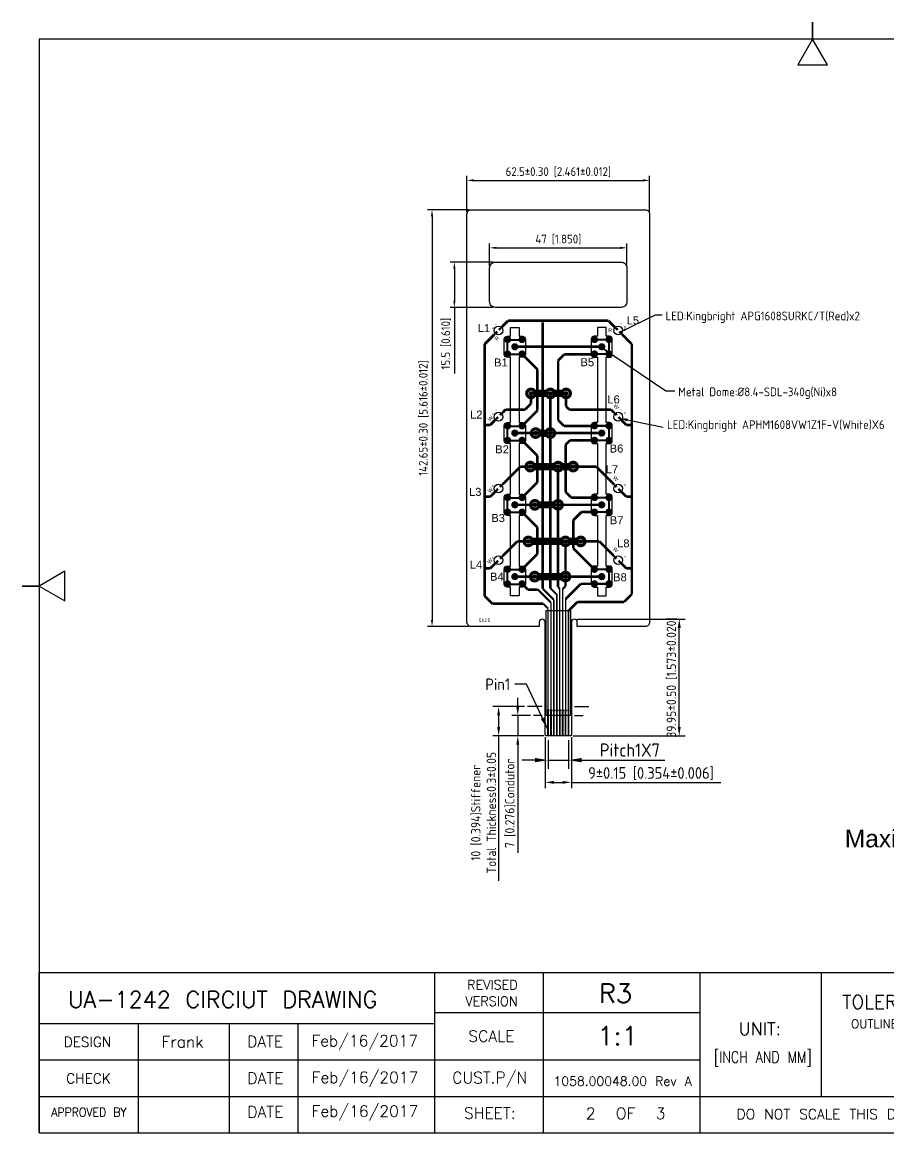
# Model space of a CAD drawing. Extents: x -2724 to 1562, y -166 to 302.
# Drawn here: x 1021.1 to 1317.6, y -166.2 to 213.8 of the extents above; entities that cross this region are included whole.
import ezdxf
from ezdxf.enums import TextEntityAlignment as Align

# ---------------------------------------------------------------- set-up
doc = ezdxf.new("R2010")
doc.units = 0
doc.header["$LTSCALE"] = 0.25
doc.layers.get('0').update_dxf_attribs({"linetype": 'CONTINUOUS'})
doc.layers.get('Defpoints').update_dxf_attribs({"linetype": 'CONTINUOUS'})
for name, color, linetype in [('DIM', 6, 'CONTINUOUS'), ('Lower-Carbon', 3, 'CONTINUOUS'), ('Lower-Circuit', 1, 'CONTINUOUS'), ('lower-insulation', 172, 'CONTINUOUS'), ('Lower-Jump AG', 6, 'CONTINUOUS'), ('Lower-Jump Insulation', 5, 'CONTINUOUS'), ('MAIN', 7, 'CONTINUOUS'), ('Spacer', 42, 'CONTINUOUS')]:
    doc.layers.add(name, color=color, linetype=linetype)
doc.styles.add('S1', font='txt.shx', dxfattribs={"bigfont": 'bigfont.shx'})
doc.styles.add('S2', font='arial.ttf')
doc.styles.get("Standard").update_dxf_attribs({"font": 'ISOCP'})
doc.dimstyles.new('ISO-25_WS', dxfattribs={"dimtxt": 2.5, "dimasz": 2.5, "dimexe": 1.25, "dimexo": 0.625, "dimtad": 1, "dimdec": 4, "dimdsep": 46, "dimtxsty": 'Standard', "dimcen": 2.5, "dimadec": 0, "dimazin": 0, "dimtfac": 1, "dimtdec": 4, "dimtmove": 0, "dimatfit": 3, "dimfxl": 0, "dimtolj": 1, "dimtzin": 0, "dimarcsym": 0})

# ---------------------------------------------------------------- blocks, each defined once
blk = doc.blocks.new('T12-1')
at = {"const_width": 1.75}
for points in [[(-4.15, 2.92, 1), (-2.92, 4.15, 1)], [(-0.62, -0.62, 1), (0.62, 0.62, 1)], [(2.92, 2.92, 1), (4.15, 4.15, 1)], [(-4.15, -4.15, 1), (-2.92, -2.92, 1)], [(2.92, -4.15, 1), (4.15, -2.92, 1)]]:
    blk.add_lwpolyline(points, format="xyb", close=True, dxfattribs=at)
blk = doc.blocks.new('*D1')
at = {"layer": 'Defpoints', "color": 0}
for p in [(1195.99, -23.38), (1190.65, -30.38), (1200.51, -30.38)]:
    blk.add_point(p, dxfattribs=at)
at = {"layer": 'DIM', "color": 0, "lineweight": -2}
for p, q in [((1190.65, -20.38), (1190.65, -17.38)), ((1194.99, -23.38), (1188.65, -23.38)), ((1190.65, -23.38), (1190.65, -30.38)), ((1199.51, -30.38), (1188.65, -30.38)), ((1190.65, -33.38), (1190.65, -70.41))]:
    blk.add_line(p, q, dxfattribs=at)
at = {"layer": 'DIM', "color": 0}
for points in [[(1190.15, -20.38), (1191.15, -20.38), (1190.65, -23.38)], [(1190.15, -33.38), (1191.15, -33.38), (1190.65, -30.38)]]:
    blk.add_solid(points, dxfattribs=at)
at = {"layer": 'DIM', "color": 0, "insert": (1188.09, -53.45), "char_height": 3.2, "attachment_point": 5, "rotation": 90}
blk.add_mtext('\\A1;7 [0.276]{\\Fisocp.shx|c1;Condut}or', dxfattribs=at)
blk = doc.blocks.new('*D2')
at = {"layer": 'Defpoints', "color": 0}
for p in [(1184.1, -20.38), (1193.99, -20.38), (1200.51, -30.38)]:
    blk.add_point(p, dxfattribs=at)
at = {"layer": 'DIM', "color": 0, "lineweight": -2}
for p, q in [((1192.99, -20.38), (1182.1, -20.38)), ((1184.1, -23.38), (1184.1, -27.38)), ((1199.51, -30.38), (1182.1, -30.38)), ((1184.1, -30.38), (1184.1, -79.96))]:
    blk.add_line(p, q, dxfattribs=at)
at = {"layer": 'DIM', "color": 0}
for points in [[(1183.6, -23.38), (1184.6, -23.38), (1184.1, -20.38)], [(1183.6, -27.38), (1184.6, -27.38), (1184.1, -30.38)]]:
    blk.add_solid(points, dxfattribs=at)
at = {"layer": 'DIM', "color": 0, "insert": (1178.95, -56.68), "char_height": 3.2, "attachment_point": 5, "rotation": 90}
blk.add_mtext('\\A1;10 [0.394]Stiffener\\PTotal Thickness0.3%%p0.05', dxfattribs=at)
blk = doc.blocks.new('*D3')
at = {"layer": 'Defpoints', "color": 0}
for p in [(1201, -30.36), (1208, -30.36), (1208, -38.68)]:
    blk.add_point(p, dxfattribs=at)
at = {"layer": 'DIM', "color": 0, "lineweight": -2}
for p, q in [((1201, -31.86), (1201, -41.68)), ((1208, -31.86), (1208, -41.68)), ((1196.5, -38.68), (1192, -38.68)), ((1201, -38.68), (1208, -38.68)), ((1212.5, -38.68), (1241, -38.68))]:
    blk.add_line(p, q, dxfattribs=at)
at = {"layer": 'DIM', "color": 0}
for points in [[(1196.5, -37.93), (1196.5, -39.43), (1201, -38.68)], [(1212.5, -37.93), (1212.5, -39.43), (1208, -38.68)]]:
    blk.add_solid(points, dxfattribs=at)
at = {"layer": 'DIM', "color": 0, "insert": (1229, -35.23), "char_height": 4.5, "attachment_point": 5}
blk.add_mtext('\\A1;{\\Fisocp.shx|c1;Pitch1X}7', dxfattribs=at)
blk = doc.blocks.new('*D4')
at = {"layer": 'Defpoints', "color": 0}
for p in [(1200.01, -29.88), (1209.01, -29.88), (1209.01, -46.28)]:
    blk.add_point(p, dxfattribs=at)
at = {"layer": 'DIM', "color": 0, "lineweight": -2}
for p, q in [((1200.01, -30.88), (1200.01, -48.28)), ((1209.01, -30.88), (1209.01, -48.28)), ((1203.01, -46.28), (1206.01, -46.28)), ((1209.01, -46.28), (1260.09, -46.28))]:
    blk.add_line(p, q, dxfattribs=at)
at = {"layer": 'DIM', "color": 0}
for points in [[(1203.01, -45.78), (1203.01, -46.78), (1200.01, -46.28)], [(1206.01, -45.78), (1206.01, -46.78), (1209.01, -46.28)]]:
    blk.add_solid(points, dxfattribs=at)
at = {"layer": 'DIM', "color": 0, "insert": (1236.21, -43.28), "char_height": 4, "attachment_point": 5}
blk.add_mtext('\\A1;9±0.15 [0.354±0.006]', dxfattribs=at)
blk = doc.blocks.new('*D5')
at = {"layer": 'Defpoints', "color": 0}
for p in [(1235.76, 159.7), (1173.26, 148.16), (1235.76, 148.16)]:
    blk.add_point(p, dxfattribs=at)
at = {"layer": 'DIM', "color": 0, "lineweight": -2}
for p, q in [((1173.26, 148.91), (1173.26, 161.2)), ((1175.51, 159.7), (1233.51, 159.7)), ((1235.76, 148.91), (1235.76, 161.2))]:
    blk.add_line(p, q, dxfattribs=at)
at = {"layer": 'DIM', "color": 0}
for points in [[(1175.51, 160.08), (1175.51, 159.33), (1173.26, 159.7)], [(1233.51, 160.08), (1233.51, 159.33), (1235.76, 159.7)]]:
    blk.add_solid(points, dxfattribs=at)
at = {"layer": 'DIM', "color": 0, "insert": (1204.51, 162.55), "char_height": 3, "attachment_point": 5}
blk.add_mtext('\\A1;62.5±0.30 [2.461±0.012]', dxfattribs=at)
blk = doc.blocks.new('*D6')
at = {"layer": 'Defpoints', "color": 0}
for p in [(1174.76, 149.66), (1161.31, 7.01), (1174.76, 7.01)]:
    blk.add_point(p, dxfattribs=at)
at = {"layer": 'DIM', "color": 0, "lineweight": -2}
for p, q in [((1174.01, 149.66), (1159.81, 149.66)), ((1161.31, 147.41), (1161.31, 9.26)), ((1174.01, 7.01), (1159.81, 7.01))]:
    blk.add_line(p, q, dxfattribs=at)
at = {"layer": 'DIM', "color": 0}
for points in [[(1160.94, 147.41), (1161.69, 147.41), (1161.31, 149.66)], [(1160.94, 9.26), (1161.69, 9.26), (1161.31, 7.01)]]:
    blk.add_solid(points, dxfattribs=at)
at = {"layer": 'DIM', "color": 0, "insert": (1158.46, 78.34), "char_height": 3, "attachment_point": 5, "rotation": 90}
blk.add_mtext('\\A1;142.65±0.30 [5.616±0.012]', dxfattribs=at)
blk = doc.blocks.new('*D7')
at = {"layer": 'Defpoints', "color": 0}
for p in [(1228.01, 136.61), (1181.01, 129.74), (1228.01, 129.74)]:
    blk.add_point(p, dxfattribs=at)
at = {"layer": 'DIM', "color": 0, "lineweight": -2}
for p, q in [((1181.01, 130.49), (1181.01, 138.11)), ((1228.01, 130.49), (1228.01, 138.11)), ((1183.26, 136.61), (1225.76, 136.61))]:
    blk.add_line(p, q, dxfattribs=at)
at = {"layer": 'DIM', "color": 0}
for points in [[(1183.26, 136.99), (1183.26, 136.24), (1181.01, 136.61)], [(1225.76, 136.99), (1225.76, 136.24), (1228.01, 136.61)]]:
    blk.add_solid(points, dxfattribs=at)
at = {"layer": 'DIM', "color": 0, "insert": (1204.51, 139.46), "char_height": 3, "attachment_point": 5}
blk.add_mtext('\\A1;47 [1.850]', dxfattribs=at)
blk = doc.blocks.new('*D8')
at = {"layer": 'Defpoints', "color": 0}
for p in [(1183.01, 131.74), (1168.97, 116.24), (1183.01, 116.24)]:
    blk.add_point(p, dxfattribs=at)
at = {"layer": 'DIM', "color": 0, "lineweight": -2}
for p, q in [((1182.26, 131.74), (1167.47, 131.74)), ((1168.97, 129.49), (1168.97, 118.49)), ((1182.26, 116.24), (1167.47, 116.24)), ((1168.97, 116.24), (1168.97, 93.59))]:
    blk.add_line(p, q, dxfattribs=at)
at = {"layer": 'DIM', "color": 0}
for points in [[(1168.59, 129.49), (1169.34, 129.49), (1168.97, 131.74)], [(1168.59, 118.49), (1169.34, 118.49), (1168.97, 116.24)]]:
    blk.add_solid(points, dxfattribs=at)
at = {"layer": 'DIM', "color": 0, "insert": (1166.12, 103.79), "char_height": 3, "attachment_point": 5, "rotation": 90}
blk.add_mtext('\\A1;15.5 [0.610]', dxfattribs=at)
blk = doc.blocks.new('*D9')
at = {"layer": 'Defpoints', "color": 0}
for p in [(1210.01, 9.57), (1245.9, 9.57), (1208.51, -30.38)]:
    blk.add_point(p, dxfattribs=at)
at = {"layer": 'DIM', "color": 0, "lineweight": -2}
for p, q in [((1211.01, 9.57), (1247.9, 9.57)), ((1245.9, -27.38), (1245.9, 6.57)), ((1209.51, -30.38), (1247.9, -30.38))]:
    blk.add_line(p, q, dxfattribs=at)
at = {"layer": 'DIM', "color": 0}
for points in [[(1245.4, 6.57), (1246.4, 6.57), (1245.9, 9.57)], [(1245.4, -27.38), (1246.4, -27.38), (1245.9, -30.38)]]:
    blk.add_solid(points, dxfattribs=at)
at = {"layer": 'DIM', "color": 0, "insert": (1243.34, -10.4), "char_height": 3.2, "attachment_point": 5, "rotation": 90}
blk.add_mtext('\\A1;39.95±0.50 [1.573±0.020]', dxfattribs=at)

msp = doc.modelspace()

# ---------------------------------------------------------------- linework, layer by layer
for points in [[(1291.514, 207.997), (1291.514, 207.997), (1291.514, 213.817), (1291.514, 207.997)], [(1026.926, 207.97), (1026.926, -166.195), (1556.102, -166.195), (1556.102, 207.97)], [(1286.427, 199.185), (1296.602, 199.185), (1291.514, 207.997)], [(1035.738, 15.8), (1035.738, 25.975), (1026.926, 20.887)], [(1026.926, 20.887), (1026.926, 20.887), (1021.107, 20.887), (1026.926, 20.887)], [(1026.926, -166.195), (1026.926, -111.317)]]:
    msp.add_lwpolyline(points, close=True)
for points in [[(1026.926, -166.195), (1026.926, -111.317), (1556.102, -111.317)], [(1162.12, -111.317), (1162.12, -166.195)], [(1199.419, -166.195), (1199.419, -111.317)], [(1253.086, -166.195), (1253.086, -111.317)], [(1294.496, -111.317), (1294.496, -153.723)], [(1162.12, -125.037), (1253.086, -125.037)], [(1026.926, -128.778), (1162.12, -128.778)], [(1060.913, -166.195), (1060.913, -128.778)], [(1091.948, -128.778), (1091.948, -166.195)], [(1115.367, -128.778), (1115.367, -166.195)], [(1026.926, -141.251), (1253.086, -141.251)], [(1026.926, -153.723), (1355.015, -153.723)]]:
    msp.add_lwpolyline(points)
at = {"layer": 'Lower-Carbon', "const_width": 0.6}
for points in [[(1201.003, -21.825, 1), (1201.003, -21.525, 1)], [(1202.003, -21.825, 1), (1202.003, -21.525, 1)], [(1203.003, -21.825, 1), (1203.003, -21.525, 1)], [(1204.003, -21.825, 1), (1204.003, -21.525, 1)], [(1205.003, -21.825, 1), (1205.003, -21.525, 1)], [(1206.003, -21.825, 1), (1206.003, -21.525, 1)], [(1207.003, -21.825, 1), (1207.003, -21.525, 1)], [(1208.003, -21.825, 1), (1208.003, -21.525, 1)]]:
    msp.add_lwpolyline(points, format="xyb", close=True, dxfattribs=at)
for points in [[(1201.003, -30.375), (1201.003, -21.675)], [(1202.003, -30.375), (1202.003, -21.675)], [(1203.003, -30.375), (1203.003, -21.675)], [(1204.003, -30.375), (1204.003, -21.675)], [(1205.003, -30.375), (1205.003, -21.675)], [(1206.003, -30.375), (1206.003, -21.675)], [(1207.003, -30.375), (1207.003, -21.675)], [(1208.003, -30.375), (1208.003, -21.675)]]:
    msp.add_lwpolyline(points, dxfattribs=at)
at = {"layer": 'Lower-Circuit'}
for points in [[(1184.712, 109.039, 0.5, 0.9, 0), (1185.419, 109.746, 0.9, 0.9, 0), (1187.333, 111.66, 0.9, 0.9, 0)], [(1224.303, 109.039, 0.5, 0.9, 0), (1223.596, 109.746, 0.9, 0.9, 0), (1221.681, 111.66, 0.9, 0.9, 0)], [(1183.085, 107.412, 0.5, 0.9, 0), (1182.378, 106.705, 0.9, 0.9, 0), (1179.337, 103.664, 0.9, 0.9, 0)], [(1225.929, 107.412, 0.5, 0.9, 0), (1226.636, 106.705, 0.9, 0.9, 0), (1229.677, 103.665, 0.9, 0.9, 0)], [(1185.083, 79.876, 0.5, 0.9, 0), (1185.79, 80.583, 0.9, 0.9, 0), (1186.497, 81.29, 0.9, 0.9, 0)], [(1223.931, 79.876, 0.5, 0.9, 0), (1223.224, 80.583, 0.9, 0.9, 0), (1222.517, 81.29, 0.9, 0.9, 0)], [(1183.35, 78.143, 0.5, 0.9, 0), (1182.643, 77.436, 0.9, 0.9, 0), (1181.229, 76.022, 0.9, 0.9, 0)], [(1183.35, 78.143, 0.5, 0.9, 0), (1182.643, 77.436, 0.9, 0.9, 0), (1181.229, 76.022, 0.9, 0.9, 0)], [(1225.664, 78.143, 0.5, 0.9, 0), (1226.371, 77.436, 0.9, 0.9, 0), (1227.785, 76.022, 0.9, 0.9, 0)], [(1225.664, 78.143, 0.5, 0.9, 0), (1226.371, 77.436, 0.9, 0.9, 0), (1227.785, 76.022, 0.9, 0.9, 0)], [(1185.083, 55.32, 0.5, 0.9, 0), (1185.79, 56.027, 0.9, 0.9, 0), (1191.525, 61.762, 0.9, 0.9, 0)], [(1223.932, 55.32, 0.5, 0.9, 0), (1223.224, 56.027, 0.9, 0.9, 0), (1217.49, 61.762, 0.9, 0.9, 0)], [(1183.35, 53.588, 0.5, 0.9, 0), (1182.643, 52.88, 0.9, 0.9, 0), (1181.229, 51.466, 0.9, 0.9, 0)], [(1183.35, 53.588, 0.5, 0.9, 0), (1182.643, 52.88, 0.9, 0.9, 0), (1181.229, 51.466, 0.9, 0.9, 0)], [(1225.664, 53.588, 0.5, 0.9, 0), (1226.371, 52.88, 0.9, 0.9, 0), (1227.785, 51.466, 0.9, 0.9, 0)], [(1225.664, 53.588, 0.5, 0.9, 0), (1226.371, 52.88, 0.9, 0.9, 0), (1227.785, 51.466, 0.9, 0.9, 0)], [(1185.082, 30.764, 0.5, 0.9, 0), (1185.789, 31.471, 0.9, 0.9, 0), (1190.473, 36.155, 0.9, 0.9, 0)], [(1223.932, 30.764, 0.5, 0.9, 0), (1223.224, 31.471, 0.9, 0.9, 0), (1218.54, 36.155, 0.9, 0.9, 0)], [(1183.35, 29.031, 0.5, 0.9, 0), (1182.643, 28.324, 0.9, 0.9, 0), (1181.228, 26.91, 0.9, 0.9, 0)], [(1183.35, 29.031, 0.5, 0.9, 0), (1182.643, 28.324, 0.9, 0.9, 0), (1181.228, 26.91, 0.9, 0.9, 0)], [(1225.664, 29.032, 0.5, 0.9, 0), (1226.371, 28.324, 0.9, 0.9, 0), (1227.785, 26.91, 0.9, 0.9, 0)], [(1225.664, 29.032, 0.5, 0.9, 0), (1226.371, 28.324, 0.9, 0.9, 0), (1227.785, 26.91, 0.9, 0.9, 0)], [(1205.003, -30.375, 0.3, 0.3, 0), (1205.003, -28.664, 0.3, 0.5, 0), (1205.003, -23.375, 0.5, 0.5, 0), (1205.003, 19.937, 0.5, 0.5, 0)], [(1206.003, -30.375, 0.3, 0.3, 0), (1206.003, -28.664, 0.3, 0.5, 0), (1206.003, -23.375, 0.5, 0.5, 0), (1206.003, 19.843, 0.5, 0.5, 0)], [(1202.003, -30.375, 0.3, 0.3, 0), (1202.003, -28.664, 0.3, 0.5, 0), (1202.003, -23.375, 0.5, 0.5, 0), (1202.003, 15.191, 0.5, 0.5, 0)], [(1203.003, -30.375, 0.3, 0.3, 0), (1203.003, -28.664, 0.3, 0.5, 0), (1203.003, -23.375, 0.5, 0.5, 0), (1203.003, 16.171, 0.5, 0.5, 0)], [(1204.003, -30.375, 0.3, 0.3, 0), (1204.003, -28.664, 0.3, 0.5, 0), (1204.003, -23.375, 0.5, 0.5, 0), (1204.003, 17.928, 0.5, 0.5, 0)], [(1207.003, -30.375, 0.3, 0.3, 0), (1207.003, -28.664, 0.3, 0.5, 0), (1207.003, -23.375, 0.5, 0.5, 0), (1207.003, 16.401, 0.5, 0.5, 0)], [(1201.003, -30.375, 0.3, 0.3, 0), (1201.003, -28.664, 0.3, 0.5, 0), (1201.003, -23.375, 0.5, 0.5, 0), (1201.003, 13.173, 0.5, 0.5, 0)], [(1208.003, -30.375, 0.3, 0.3, 0), (1208.003, -28.664, 0.3, 0.5, 0), (1208.003, -23.375, 0.5, 0.5, 0), (1208.003, 12.366, 0.5, 0.5, 0)]]:
    msp.add_lwpolyline(points, format="xyseb", dxfattribs=at)
for points, const_width in [([(1187.333, 111.66), (1221.681, 111.66)], 0.9), ([(1199.189, 19.984), (1199.189, 111.16)], 0.9), ([(1179.337, 17.503), (1179.337, 103.664)], 0.9), ([(1191.981, 100.163), (1187.038, 100.163), (1187.038, 105.106), (1191.981, 105.106)], 0.7), ([(1189.638, 102.763), (1219.376, 102.763)], 0.9), ([(1216.905, 105.234), (1221.848, 105.234), (1221.848, 100.291), (1216.905, 100.291)], 0.7), ([(1229.677, 18.149), (1229.677, 103.664)], 0.9), ([(1192.109, 100.291), (1197.389, 95.011)], 0.9), ([(1206.578, 100.163), (1204.462, 98.046)], 0.9), ([(1216.776, 100.163), (1206.578, 100.163)], 0.9), ([(1197.389, 80.98), (1197.389, 95.011)], 0.9), ([(1204.462, 98.046), (1204.462, 77.67)], 0.9), ([(1195.173, 83.27), (1193.193, 81.29)], 0.9), ([(1195.173, 86.806), (1195.173, 83.27)], 0.9), ([(1201.805, 20.126), (1201.805, 86.795)], 0.9), ([(1207.189, 86.795), (1207.189, 82.337)], 0.9), ([(1193.193, 81.29), (1186.497, 81.29)], 0.9), ([(1192.109, 75.7), (1197.389, 80.98)], 0.9), ([(1207.189, 82.337), (1208.236, 81.29)], 0.9), ([(1222.517, 81.29), (1208.236, 81.29)], 0.9), ([(1181.229, 76.022), (1179.337, 76.022)], 0.9), ([(1204.462, 77.67), (1206.432, 75.7)], 0.9), ([(1216.905, 75.7), (1206.432, 75.7)], 0.9), ([(1216.905, 75.7), (1221.848, 75.7), (1221.848, 70.757), (1216.905, 70.757)], 0.7), ([(1227.785, 76.022), (1229.677, 76.022)], 0.9), ([(1191.981, 70.629), (1187.038, 70.629), (1187.038, 75.571), (1191.981, 75.571)], 0.7), ([(1189.638, 73.229), (1196.742, 73.229)], 0.9), ([(1219.376, 73.229), (1201.805, 73.229)], 0.9), ([(1192.109, 70.757), (1197.389, 65.477)], 0.9), ([(1208.531, 70.757), (1206.988, 69.215)], 0.9), ([(1206.988, 53.022), (1206.988, 69.215)], 0.9), ([(1216.905, 70.757), (1208.531, 70.757)], 0.9), ([(1197.389, 56.424), (1197.389, 65.477)], 0.9), ([(1194.912, 61.762), (1191.525, 61.762)], 0.9), ([(1204.432, 20.508), (1204.432, 61.762)], 0.9), ([(1209.603, 61.762), (1217.49, 61.762)], 0.9), ([(1192.109, 51.144), (1197.389, 56.424)], 0.9), ([(1208.936, 51.144), (1206.988, 53.092)], 0.9), ([(1181.229, 51.466), (1179.176, 51.466)], 0.9), ([(1191.981, 46.073), (1187.038, 46.073), (1187.038, 51.016), (1191.981, 51.016)], 0.7), ([(1216.905, 51.144), (1208.936, 51.144)], 0.9), ([(1216.905, 51.144), (1221.848, 51.144), (1221.848, 46.201), (1216.905, 46.201)], 0.7), ([(1227.785, 51.466), (1229.837, 51.466)], 0.9), ([(1189.638, 48.673), (1196.494, 48.673)], 0.9), ([(1192.109, 46.201), (1197.389, 40.921)], 0.9), ([(1204.432, 48.673), (1219.949, 48.673)], 0.9), ([(1209.609, 43.389), (1212.421, 46.201)], 0.9), ([(1216.905, 46.201), (1212.421, 46.201)], 0.9), ([(1209.609, 43.389), (1209.609, 33.884)], 0.9), ([(1197.389, 31.868), (1197.389, 40.921)], 0.9), ([(1194.274, 36.155), (1190.473, 36.155)], 0.9), ([(1206.975, 20.815), (1206.975, 36.155)], 0.9), ([(1216.905, 26.588), (1209.609, 33.884)], 0.9), ([(1212.181, 36.155), (1218.54, 36.155)], 0.9), ([(1191.981, 26.459), (1197.389, 31.868)], 0.9), ([(1181.228, 26.91), (1179.235, 26.91)], 0.9), ([(1191.981, 21.517), (1187.038, 21.517), (1187.038, 26.459), (1191.981, 26.459)], 0.7), ([(1216.905, 26.588), (1221.848, 26.588), (1221.848, 21.645), (1216.905, 21.645)], 0.7), ([(1227.785, 26.91), (1229.778, 26.91)], 0.9), ([(1189.638, 24.117), (1196.427, 24.117)], 0.9), ([(1206.975, 24.117), (1219.376, 24.117)], 0.9), ([(1192.238, 21.517), (1194.06, 19.695)], 0.9), ([(1197.499, 19.695), (1194.06, 19.695)], 0.9), ([(1201.993, 15.201), (1197.499, 19.695)], 0.7), ([(1202.983, 16.191), (1199.189, 19.984)], 0.7), ([(1201.805, 20.126), (1204.078, 17.853)], 0.7), ([(1204.432, 20.508), (1205.003, 19.937)], 0.7), ([(1206.975, 20.815), (1206.003, 19.843)], 0.7), ([(1212.247, 21.645), (1207.003, 16.401)], 0.9), ([(1216.905, 21.645), (1212.247, 21.645)], 0.9), ([(1182.029, 14.81), (1179.337, 17.503)], 0.9), ([(1199.366, 14.81), (1182.029, 14.81)], 0.9), ([(1211.104, 15.467), (1208.003, 12.366)], 0.9), ([(1211.104, 15.467), (1226.995, 15.467)], 0.9), ([(1226.995, 15.467), (1229.677, 18.149)], 0.9), ([(1201.003, 13.173), (1199.366, 14.81)], 0.7)]:
    msp.add_lwpolyline(points, dxfattribs=dict(at, const_width=const_width))
at = {"layer": 'Lower-Circuit', "const_width": 0.75}
for points in [[(1195.548, 86.806, 1), (1194.798, 86.806, 1)], [(1202.18, 86.795, 1), (1201.43, 86.795, 1)], [(1207.564, 86.795, 1), (1206.814, 86.795, 1)], [(1197.117, 73.229, 1), (1196.367, 73.229, 1)], [(1202.18, 73.229, 1), (1201.43, 73.229, 1)], [(1195.287, 61.762, 1), (1194.537, 61.762, 1)], [(1204.807, 61.762, 1), (1204.057, 61.762, 1)], [(1209.978, 61.762, 1), (1209.228, 61.762, 1)], [(1196.869, 48.673, 1), (1196.119, 48.673, 1)], [(1204.807, 48.673, 1), (1204.057, 48.673, 1)], [(1194.649, 36.155, 1), (1193.899, 36.155, 1)], [(1207.35, 36.155, 1), (1206.6, 36.155, 1)], [(1212.556, 36.155, 1), (1211.806, 36.155, 1)], [(1196.802, 24.117, 1), (1196.052, 24.117, 1)], [(1207.35, 24.117, 1), (1206.6, 24.117, 1)]]:
    msp.add_lwpolyline(points, format="xyb", close=True, dxfattribs=at)
at = {"layer": 'Lower-Circuit'}
for points in [[(1183.934, 107.695), (1183.368, 107.13), (1183.368, 108.261), (1182.802, 107.695)], [(1184.617, 109.133), (1184.052, 108.567), (1184.429, 109.322), (1183.863, 108.756)], [(1184.806, 108.944), (1184.346, 108.485), (1184.617, 109.133), (1184.158, 108.673)], [(1184.994, 108.756), (1184.429, 108.19), (1184.806, 108.944), (1184.24, 108.379)], [(1224.208, 108.944), (1224.774, 108.379), (1224.02, 108.756), (1224.586, 108.19)], [(1224.397, 109.133), (1224.857, 108.673), (1224.208, 108.944), (1224.668, 108.485)], [(1224.586, 109.322), (1225.151, 108.756), (1224.397, 109.133), (1224.963, 108.567)], [(1225.646, 108.261), (1226.212, 107.695), (1225.08, 107.695), (1225.646, 107.13)], [(1184.989, 79.97), (1184.423, 79.404), (1184.8, 80.159), (1184.234, 79.593)], [(1185.177, 79.782), (1184.717, 79.322), (1184.989, 79.97), (1184.529, 79.51)], [(1224.026, 79.97), (1224.485, 79.51), (1223.837, 79.782), (1224.297, 79.322)], [(1224.214, 80.159), (1224.78, 79.593), (1224.026, 79.97), (1224.591, 79.404)], [(1184.199, 78.426), (1183.633, 77.861), (1183.633, 78.992), (1183.068, 78.426)], [(1185.366, 79.593), (1184.8, 79.027), (1185.177, 79.782), (1184.611, 79.216)], [(1223.837, 79.782), (1224.403, 79.216), (1223.649, 79.593), (1224.214, 79.027)], [(1225.381, 78.992), (1225.947, 78.426), (1224.815, 78.426), (1225.381, 77.861)], [(1184.199, 53.87), (1183.633, 53.305), (1183.633, 54.436), (1183.068, 53.87)], [(1184.989, 55.414), (1184.423, 54.849), (1184.8, 55.603), (1184.234, 55.037)], [(1185.177, 55.226), (1184.717, 54.766), (1184.989, 55.414), (1184.529, 54.955)], [(1185.366, 55.037), (1184.8, 54.471), (1185.177, 55.226), (1184.611, 54.66)], [(1223.837, 55.226), (1224.403, 54.66), (1223.649, 55.037), (1224.214, 54.471)], [(1224.026, 55.414), (1224.485, 54.955), (1223.837, 55.226), (1224.297, 54.766)], [(1224.214, 55.603), (1224.78, 55.037), (1224.026, 55.414), (1224.591, 54.849)], [(1225.381, 54.436), (1225.947, 53.87), (1224.815, 53.87), (1225.381, 53.305)], [(1184.988, 30.858), (1184.422, 30.293), (1184.799, 31.047), (1184.234, 30.481)], [(1185.176, 30.67), (1184.717, 30.21), (1184.988, 30.858), (1184.528, 30.399)], [(1185.365, 30.481), (1184.799, 29.915), (1185.176, 30.67), (1184.611, 30.104)], [(1223.837, 30.67), (1224.403, 30.104), (1223.649, 30.481), (1224.214, 29.915)], [(1224.026, 30.858), (1224.485, 30.399), (1223.837, 30.67), (1224.297, 30.21)], [(1224.214, 31.047), (1224.78, 30.481), (1224.026, 30.858), (1224.591, 30.293)], [(1184.198, 29.314), (1183.633, 28.749), (1183.633, 29.88), (1183.067, 29.314)], [(1225.381, 29.88), (1225.947, 29.314), (1224.815, 29.314), (1225.381, 28.749)]]:
    msp.add_solid(points, dxfattribs=at)
at = {"layer": 'lower-insulation'}
msp.add_lwpolyline([(1208.707, -23.375), (1200.307, -23.375), (1200.307, 12.575), (1200.307, 12.575), (1208.707, 12.575)], close=True, dxfattribs=at)
at = {"layer": 'Lower-Jump AG', "const_width": 0.75}
for points in [[(1195.548, 86.806, 1), (1194.798, 86.806, 1)], [(1202.18, 86.795, 1), (1201.43, 86.795, 1)], [(1207.564, 86.795, 1), (1206.814, 86.795, 1)], [(1197.117, 73.229, 1), (1196.367, 73.229, 1)], [(1202.18, 73.229, 1), (1201.43, 73.229, 1)], [(1202.18, 73.229, 1), (1201.43, 73.229, 1)], [(1195.287, 61.762, 1), (1194.537, 61.762, 1)], [(1204.807, 61.762, 1), (1204.057, 61.762, 1)], [(1209.978, 61.762, 1), (1209.228, 61.762, 1)], [(1196.869, 48.673, 1), (1196.119, 48.673, 1)], [(1204.807, 48.673, 1), (1204.057, 48.673, 1)], [(1194.649, 36.155, 1), (1193.899, 36.155, 1)], [(1207.35, 36.155, 1), (1206.6, 36.155, 1)], [(1212.556, 36.155, 1), (1211.806, 36.155, 1)], [(1196.802, 24.117, 1), (1196.052, 24.117, 1)], [(1207.35, 24.117, 1), (1206.6, 24.117, 1)]]:
    msp.add_lwpolyline(points, format="xyb", close=True, dxfattribs=at)
at = {"layer": 'Lower-Jump AG', "const_width": 0.9}
for points in [[(1207.189, 86.806), (1195.173, 86.806)], [(1196.742, 73.229), (1201.805, 73.229)], [(1194.912, 61.762), (1209.603, 61.762)], [(1196.494, 48.673), (1204.432, 48.673)], [(1194.274, 36.155), (1212.181, 36.155)], [(1196.427, 24.117), (1206.975, 24.117)]]:
    msp.add_lwpolyline(points, dxfattribs=at)
at = {"layer": 'Lower-Jump Insulation', "const_width": 1.1}
for points in [[(1196.623, 86.806, 1), (1193.723, 86.806, 1)], [(1203.255, 86.795, 1), (1200.355, 86.795, 1)], [(1208.639, 86.795, 1), (1205.739, 86.795, 1)], [(1198.192, 73.229, 1), (1195.292, 73.229, 1)], [(1203.255, 73.229, 1), (1200.355, 73.229, 1)], [(1196.362, 61.762, 1), (1193.462, 61.762, 1)], [(1205.882, 61.762, 1), (1202.982, 61.762, 1)], [(1211.053, 61.762, 1), (1208.153, 61.762, 1)], [(1197.944, 48.673, 1), (1195.044, 48.673, 1)], [(1205.882, 48.673, 1), (1202.982, 48.673, 1)], [(1195.724, 36.155, 1), (1192.824, 36.155, 1)], [(1208.425, 36.155, 1), (1205.525, 36.155, 1)], [(1213.631, 36.155, 1), (1210.731, 36.155, 1)], [(1197.877, 24.117, 1), (1194.977, 24.117, 1)], [(1208.425, 24.117, 1), (1205.525, 24.117, 1)]]:
    msp.add_lwpolyline(points, format="xyb", close=True, dxfattribs=at)
at = {"layer": 'Lower-Jump Insulation', "const_width": 2.5}
for points in [[(1196.395, 86.795), (1200.355, 86.795)], [(1203.255, 86.795), (1205.739, 86.795)], [(1198.192, 73.229), (1200.406, 73.178)], [(1195.926, 61.762), (1202.982, 61.762)], [(1205.882, 61.762), (1209.051, 61.762)], [(1197.37, 48.673), (1202.982, 48.673)], [(1195.724, 36.155), (1205.525, 36.155)], [(1208.425, 36.155), (1210.731, 36.155)], [(1197.877, 24.117), (1205.525, 24.117)]]:
    msp.add_lwpolyline(points, dxfattribs=at)
at = {"layer": 'MAIN'}
for p, q in [((1198.992, -20.375), (1193.992, -20.375)), ((1210.007, -20.375), (1215.007, -20.375)), ((1198.992, -23.375), (1195.992, -23.375)), ((1210.007, -23.375), (1213.007, -23.375))]:
    msp.add_line(p, q, dxfattribs=at)
for points in [[(1200.007, 8.575, 1), (1198.007, 8.575), (1198.007, 7.015), (1174.757, 7.015, -0.4142136), (1173.257, 8.515), (1173.257, 148.165, -0.4142136), (1174.757, 149.665), (1234.257, 149.665, -0.4142136), (1235.757, 148.165), (1235.757, 8.515, -0.4142136), (1234.257, 7.015), (1211.007, 7.015), (1211.007, 8.575, 1), (1209.007, 8.575), (1209.007, -29.875, -0.4142136), (1208.507, -30.375), (1200.507, -30.375, -0.4142136), (1200.007, -29.875)], [(1183.007, 116.236, -0.4142136), (1181.007, 118.236), (1181.007, 129.737, -0.4142136), (1183.007, 131.737), (1226.007, 131.737, -0.4142136), (1228.007, 129.737), (1228.007, 118.236, -0.4142136), (1226.007, 116.236)]]:
    msp.add_lwpolyline(points, format="xyb", close=True, dxfattribs=at)
at = {"layer": 'Spacer'}
for points in [[(1186.038, 51.273, -0.4142136), (1187.038, 52.273), (1188.138, 52.273), (1188.138, 69.629), (1187.038, 69.629, -0.4142136), (1186.038, 70.629), (1186.038, 75.829, -0.4142136), (1187.038, 76.829), (1188.138, 76.829), (1188.138, 99.163), (1187.038, 99.163, -0.4142136), (1186.038, 100.163), (1186.038, 105.363, -0.4142136), (1187.038, 106.363), (1188.138, 106.363), (1188.138, 109.363), (1191.138, 109.363), (1191.138, 106.363), (1192.238, 106.363, -0.4142136), (1193.238, 105.363), (1193.238, 103.763), (1193.238, 101.763), (1193.238, 100.163, -0.4142136), (1192.238, 99.163), (1191.138, 99.163), (1191.138, 76.829), (1192.238, 76.829, -0.4142136), (1193.238, 75.829), (1193.238, 74.229), (1193.238, 72.229), (1193.238, 70.629, -0.4142136), (1192.238, 69.629), (1191.138, 69.629), (1191.138, 52.273), (1192.238, 52.273, -0.4142136), (1193.238, 51.273), (1193.238, 49.673), (1193.238, 47.673), (1193.238, 46.073, -0.4142136), (1192.238, 45.073), (1191.138, 45.073), (1191.138, 27.717), (1192.238, 27.717, -0.4142136), (1193.238, 26.717), (1193.238, 25.117), (1193.238, 23.117), (1193.238, 21.517, -0.4142136), (1192.238, 20.517), (1191.138, 20.517), (1191.138, 17.517), (1188.138, 17.517), (1188.138, 20.517), (1187.038, 20.517, -0.4142136), (1186.038, 21.517), (1186.038, 26.717, -0.4142136), (1187.038, 27.717), (1188.138, 27.717), (1188.138, 45.073), (1187.038, 45.073, -0.4142136), (1186.038, 46.073)], [(1222.976, 49.673), (1222.976, 51.273, 0.4142136), (1221.976, 52.273), (1220.876, 52.273), (1220.876, 69.629), (1221.976, 69.629, 0.4142136), (1222.976, 70.629), (1222.976, 72.229), (1222.976, 74.229), (1222.976, 75.829, 0.4142136), (1221.976, 76.829), (1220.876, 76.829), (1220.876, 99.163), (1221.976, 99.163, 0.4142136), (1222.976, 100.163), (1222.976, 101.763), (1222.976, 103.763), (1222.976, 105.363, 0.4142136), (1221.976, 106.363), (1220.876, 106.363), (1220.876, 109.363), (1217.876, 109.363), (1217.876, 106.363), (1216.776, 106.363, 0.4142136), (1215.776, 105.363), (1215.776, 100.163, 0.4142136), (1216.776, 99.163), (1217.876, 99.163), (1217.876, 76.829), (1216.776, 76.829, 0.4142136), (1215.776, 75.829), (1215.776, 70.629, 0.4142136), (1216.776, 69.629), (1217.876, 69.629), (1217.876, 52.273), (1216.776, 52.273, 0.4142136), (1215.776, 51.273), (1215.776, 46.073, 0.4142136), (1216.776, 45.073), (1217.876, 45.073), (1217.876, 27.717), (1216.776, 27.717, 0.4142136), (1215.776, 26.717), (1215.776, 21.517, 0.4142136), (1216.776, 20.517), (1217.876, 20.517), (1217.876, 17.517), (1220.876, 17.517), (1220.876, 20.517), (1221.976, 20.517, 0.4142136), (1222.976, 21.517), (1222.976, 23.117), (1222.976, 25.117), (1222.976, 26.717, 0.4142136), (1221.976, 27.717), (1220.876, 27.717), (1220.876, 45.073), (1221.976, 45.073, 0.4142136), (1222.976, 46.073), (1222.976, 47.673)]]:
    msp.add_lwpolyline(points, format="xyb", close=True, dxfattribs=at)
for centre in [(1184.04, 108.367), (1224.974, 108.367), (1184.04, 78.833), (1224.974, 78.833), (1184.04, 54.277), (1224.975, 54.277), (1184.039, 29.721), (1224.975, 29.721)]:
    msp.add_circle(centre, 1.5, dxfattribs=at)

# ---------------------------------------------------------------- block references
at = {"layer": 'Lower-Circuit', "xscale": 0.6990289999998822, "yscale": 0.6990289999999959, "zscale": 0.699029}
for p in [(1189.638, 102.763), (1219.376, 102.763), (1189.638, 73.229), (1219.376, 73.229), (1189.638, 48.673), (1219.376, 48.673), (1189.638, 24.117), (1219.376, 24.117)]:
    msp.add_blockref('T12-1', p, dxfattribs=at)

# ---------------------------------------------------------------- texts
at = {"style": 'S1'}
for s, height, p in [('REVISED ', 3.2071, (1183.401, -115.542)), ('R3', 6.48, (1224.073, -118.488)), ('VERSION', 3.2071, (1181.669, -121.208)), ('UNIT:', 4.32, (1273.471, -130.575)), ('Feb/16/2017', 3.888, (1138.301, -134.992)), ('SCALE', 3.888, (1181.652, -133.127)), ('1:1', 6.48, (1224.817, -133.024)), ('DESIGN', 3.4264, (1043.458, -135.109)), ('Frank', 3.888, (1075.958, -135.048)), ('DATE', 3.888, (1104.212, -134.992)), ('CHECK', 3.4264, (1043.789, -147.595)), ('DATE', 3.888, (1104.282, -147.508)), ('Feb/16/2017', 3.888, (1138.371, -147.508)), ('CUST.P/N', 3.888, (1181.05, -147.613)), ('1058.00048.00 Rev A', 3.1104, (1226.531, -148.532)), ('DATE', 3.888, (1104.282, -159.075)), ('Feb/16/2017', 3.888, (1138.371, -159.075)), ('SHEET:', 3.888, (1181.079, -159.452)), ('2  OF  3', 3.888, (1227.53, -159.569)), ('DO NOT SCALE THIS DOCUMENT', 3.456, (1303.593, -159.818))]:
    msp.add_text(s, height=height, dxfattribs=at).set_placement(p, align=Align.MIDDLE)
for s, height, p in [('UA-1242 CIRCIUT DRAWING', 5.616, (1036.813, -123.391)), ('TOLERANCES', 4.6183, (1301.641, -123.737)), ('OUTLINE .X %%P0.5MM', 2.96042, (1304.673, -130.396))]:
    msp.add_text(s, height=height, dxfattribs=at).set_placement(p)
for s, height, width, p in [('[INCH AND MM]', 3.888, 0.8, (1274.484, -140.554)), ('APPROVED BY', 3.024, 0.9, (1043.932, -159.162))]:
    msp.add_text(s, height=height, dxfattribs=dict(at, width=width)).set_placement(p, align=Align.MIDDLE)
at = {"layer": 'DIM', "color": 3, "style": 'S2'}
for s, p in [('L1', (1176.95, 107.799)), ('L5', (1227.885, 110.417)), ('B5', (1212.092, 96.106)), ('B1', (1182.54, 96.018)), ('L6', (1221.28, 83.386)), ('L2', (1174.31, 78.196)), ('B2', (1182.923, 66.303)), ('B6', (1222.089, 66.571)), ('L7', (1220.722, 59.472)), ('L3', (1173.957, 51.752)), ('B3', (1181.579, 42.81)), ('B7', (1222.119, 42.039)), ('L8', (1224.637, 34.136)), ('L4', (1174.216, 26.847)), ('B4', (1181.142, 22.736)), ('B8', (1223.259, 22.532))]:
    msp.add_text(s, height=2.7391, dxfattribs=at).set_placement(p)
at = {"layer": 'DIM'}
for s, insert, char_height, attachment_point in [('LED:Kingbright APG1608SURKC/T(Red)x2', (1241.22, 114.808), 3, 1), ('Metal Dome:%%c8.4-SDL-340g(Ni)x8', (1245.55, 88.832), 3, 1), ('LED:Kingbright APHM1608VW1Z1F-V(White)X6', (1241.743, 77.612), 3, 1), ('Pin1', (1188.043, -14.735), 4, 9)]:
    msp.add_mtext(s, dxfattribs=dict(at, insert=insert, char_height=char_height, attachment_point=attachment_point))
at = {"layer": 'DIM', "color": 3, "insert": (1300.202, -52.525), "char_height": 6, "width": 252.98667, "attachment_point": 1, "style": 'S1'}
msp.add_mtext('{\\fArial|b0|i0|c0|p32;\\P Maximum Loop Resistance <150 ohm}', dxfattribs=at)
at = {"layer": 'Lower-Circuit', "style": 'S2', "text_generation_flag": 2}
for s, rotation, p in [('-', 45, (1183.616, 110.345)), ('-', 135, (1226.101, 111.131)), ('+', 315, (1182.02, 108.474)), ('+', 45, (1227.971, 109.534)), ('+', 315, (1182.028, 79.075)), ('-', 45, (1183.625, 80.946)), ('-', 135, (1226.101, 81.597)), ('+', 45, (1227.971, 80)), ('+', 315, (1182.028, 54.52)), ('-', 45, (1183.625, 56.39)), ('-', 135, (1226.101, 57.041)), ('+', 45, (1227.972, 55.444)), ('+', 315, (1182.028, 29.964)), ('-', 45, (1183.624, 31.834)), ('-', 135, (1226.101, 32.485)), ('+', 45, (1227.972, 30.888))]:
    msp.add_text(s, height=1, rotation=rotation, dxfattribs=at).set_placement(p)
at = {"layer": 'Lower-Circuit', "style": 'S2'}
msp.add_text('R', height=1.3, dxfattribs=at).set_placement((1221.604, 107.825))
for s, rotation, p in [('R', 49.23451, (1183.567, 104.691)), ('W', 315, (1223.26, 82.353)), ('W', 45, (1181.148, 77.155)), ('W', 315, (1223.066, 57.799)), ('W', 45, (1181.163, 52.624)), ('W', 315, (1223.068, 33.429)), ('W', 45, (1180.979, 28.375))]:
    msp.add_text(s, height=1.3, rotation=rotation, dxfattribs=at).set_placement(p)
at = {"layer": 'Lower-Circuit', "extrusion": (0, 0, -1), "insert": (1181.27, 9.835), "char_height": 1.3, "width": 299.27039, "attachment_point": 1, "text_direction": (-1, 0, 0), "style": 'S1'}
msp.add_mtext('{\\fArial|b0|i0|c0|p34;2142}', dxfattribs=at)

# ---------------------------------------------------------------- dimensions: what is measured, and where the dimension line sits
at = {"layer": 'DIM', "color": 3}
dim = msp.add_linear_dim(base=(1235.757, 159.703), p1=(1173.257, 148.165), p2=(1235.757, 148.165), dimstyle='ISO-25_WS', override={"dimscale": 15, "dimtxt": 0.2, "dimasz": 0.15, "dimexe": 0.1, "dimexo": 0.05, "dimgap": 0.08, "dimdec": 2, "dimcen": 0.3, "dimtol": 1, "dimtp": 0.3, "dimtm": 0.3, "dimtdec": 2}, dxfattribs=at)
dim.commit()
dim.dimension.update_dxf_attribs({"geometry": '*D5', "text_midpoint": (1204.507, 162.553)})
dim = msp.add_linear_dim(base=(1161.311, 7.015), p1=(1174.757, 149.665), p2=(1174.757, 7.015), angle=90, dimstyle='ISO-25_WS', override={"dimscale": 15, "dimtxt": 0.2, "dimasz": 0.15, "dimexe": 0.1, "dimexo": 0.05, "dimgap": 0.08, "dimdec": 2, "dimcen": 0.3, "dimtol": 1, "dimtp": 0.3, "dimtm": 0.3, "dimtdec": 2}, dxfattribs=at)
dim.commit()
dim.dimension.update_dxf_attribs({"geometry": '*D6', "text_midpoint": (1161.311, 78.34), "dimtype": 128})
at = {"layer": 'DIM'}
dim = msp.add_linear_dim(base=(1228.007, 136.615), p1=(1181.007, 129.737), p2=(1228.007, 129.737), dimstyle='ISO-25_WS', override={"dimscale": 15, "dimtxt": 0.2, "dimasz": 0.15, "dimexe": 0.1, "dimexo": 0.05, "dimgap": 0.08, "dimdec": 2, "dimcen": 0.3, "dimtdec": 2}, dxfattribs=at)
dim.commit()
dim.dimension.update_dxf_attribs({"geometry": '*D7', "text_midpoint": (1204.507, 139.465)})
for base, p1, p2, override, picture, middle in [((1168.967, 116.236), (1183.007, 131.737), (1183.007, 116.236), {"dimscale": 15, "dimtxt": 0.2, "dimasz": 0.15, "dimexe": 0.1, "dimexo": 0.05, "dimgap": 0.08, "dimdec": 2, "dimcen": 0.3, "dimtdec": 2}, '*D8', (1168.967, 103.786)), ((1245.903, 9.575), (1208.507, -30.375), (1210.007, 9.575), {"dimscale": 20, "dimtxt": 0.16, "dimasz": 0.15, "dimexe": 0.1, "dimexo": 0.05, "dimgap": 0.04, "dimtoh": 1, "dimdec": 2, "dimcen": 0.3, "dimtol": 1, "dimtp": 0.5, "dimtm": 0.5, "dimtdec": 2}, '*D9', (1245.903, -10.4))]:
    dim = msp.add_linear_dim(base=base, p1=p1, p2=p2, angle=90, dimstyle='ISO-25_WS', override=override, dxfattribs=at)
    dim.commit()
    dim.dimension.update_dxf_attribs({"geometry": picture, "text_midpoint": middle, "dimtype": 128})
for base, p1, p2, text, picture, middle in [((1190.647, -30.375), (1195.992, -23.375), (1200.507, -30.375), '<>{\\Fisocp.shx|c1;Condut}or', '*D1', (1190.647, -53.454)), ((1184.102, -20.375), (1200.507, -30.375), (1193.992, -20.375), '<>Stiffener\\PTotal Thickness0.3%%p0.05', '*D2', (1184.102, -56.683))]:
    dim = msp.add_linear_dim(base=base, p1=p1, p2=p2, angle=270, text=text, dimstyle='ISO-25_WS', override={"dimscale": 20, "dimtxt": 0.16, "dimasz": 0.15, "dimexe": 0.1, "dimexo": 0.05, "dimgap": 0.04, "dimdec": 2, "dimcen": 0.3, "dimtdec": 2}, dxfattribs=at)
    dim.commit()
    dim.dimension.update_dxf_attribs({"geometry": picture, "text_midpoint": middle, "dimtype": 128})
dim = msp.add_linear_dim(base=(1208, -38.681), p1=(1201, -30.357), p2=(1208, -30.357), text='{\\Fisocp.shx|c1;Pitch1X}7', dimstyle='ISO-25_WS', override={"dimscale": 30, "dimtxt": 0.15, "dimasz": 0.15, "dimexe": 0.1, "dimexo": 0.05, "dimgap": 0.04, "dimdec": 2, "dimcen": 0.3, "dimtdec": 2}, dxfattribs=at)
dim.commit()
dim.dimension.update_dxf_attribs({"geometry": '*D3', "text_midpoint": (1229, -38.681), "dimtype": 128})
dim = msp.add_linear_dim(base=(1209.007, -46.282), p1=(1200.007, -29.875), p2=(1209.007, -29.875), dimstyle='ISO-25_WS', override={"dimscale": 20, "dimtxt": 0.2, "dimasz": 0.15, "dimexe": 0.1, "dimexo": 0.05, "dimgap": 0.04, "dimtoh": 1, "dimdec": 2, "dimcen": 0.3, "dimtol": 1, "dimtp": 0.15, "dimtm": 0.15, "dimtdec": 2}, dxfattribs=at)
dim.commit()
dim.dimension.update_dxf_attribs({"geometry": '*D4', "text_midpoint": (1236.205, -46.282), "dimtype": 128})

# ---------------------------------------------------------------- leaders
at = {"layer": 'DIM', "annotation_type": 0, "has_hookline": 1}
for points, override, hookline_direction, text_width in [([(1225.522, 107.755), (1237.77, 113.683), (1240.02, 113.683)], {"dimscale": 15, "dimtxt": 0.15, "dimasz": 0.15, "dimexe": 0.1, "dimexo": 0.05, "dimgap": 0.08, "dimtad": 0, "dimdec": 2, "dimcen": 0.3, "dimtdec": 2}, 0, 71.01), ([(1219.2, 102.576), (1241.35, 87.707), (1244.35, 87.707)], {"dimscale": 15, "dimtxt": 0.15, "dimasz": 0.2, "dimexe": 0.1, "dimexo": 0.05, "dimgap": 0.08, "dimtad": 0, "dimdec": 2, "dimcen": 0.3, "dimtdec": 2}, 0, 58.2), ([(1225.287, 78.295), (1240.355, 75.289)], {"dimscale": 15, "dimtxt": 0.15, "dimasz": 0.2, "dimexe": 0.1, "dimexo": 0.05, "dimgap": 0.08, "dimtad": 0, "dimdec": 2, "dimcen": 0.3, "dimtdec": 2}, 0, 79.964), ([(1200.853, -27.981), (1193.643, -12.735), (1189.643, -12.735)], {"dimscale": 40, "dimtxt": 0.1, "dimasz": 0.1, "dimexe": 0.1, "dimexo": 0.05, "dimgap": 0.04, "dimtad": 0, "dimdec": 2, "dimcen": 0.3, "dimtdec": 2}, 1, 8)]:
    msp.add_leader(points, dimstyle='ISO-25_WS', override=override, dxfattribs=dict(at, hookline_direction=hookline_direction, text_width=text_width))

doc.saveas('drawing.dxf')
